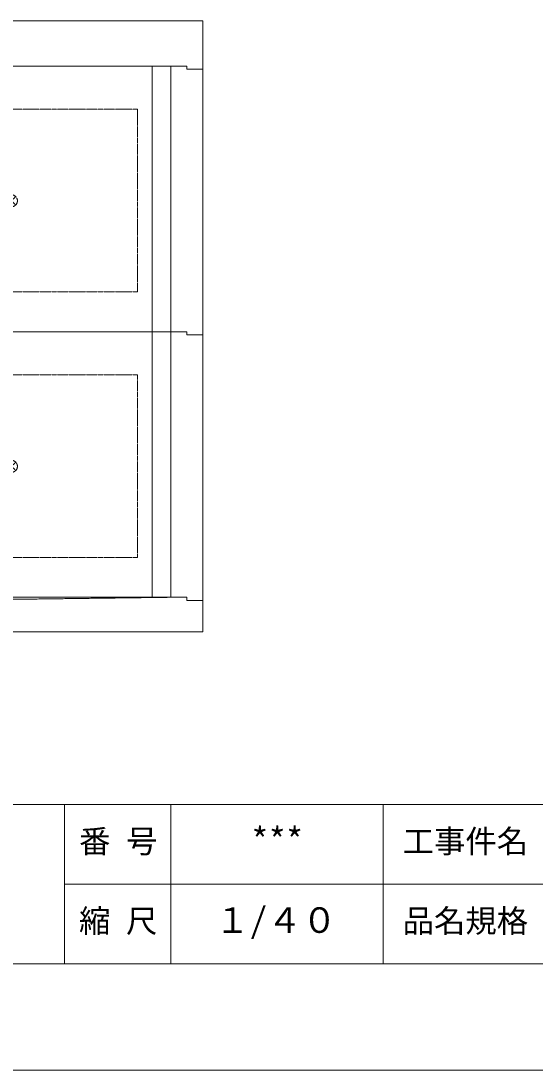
# Model space of a CAD drawing. Units: millimetres, scale not verified. Extents: x -5940 to 5940, y -4200 to 4200.
# Drawn here: x 376 to 2311, y -4200 to -250 of the extents above; entities that cross this region are included whole.
import ezdxf
from ezdxf.enums import TextEntityAlignment as Align

# ---------------------------------------------------------------- set-up
doc = ezdxf.new("R2010")
doc.units = ezdxf.units.MM
doc.header["$LTSCALE"] = 20
doc.linetypes.add('LONG_DASHED1', pattern=[7, 6, -1])
doc.linetypes.add('LONG_DOUBLE_CHAIN', pattern=[21.8, 18, -1, 0.6, -0.6, 0.6, -1])
for name, color, linetype, lineweight in [('0-0_D-TTL', 7, 'Continuous', 9), ('0-1_Defpoints', 7, 'Continuous', 9), ('0-2_D-TTL-FRAM1', 134, 'Continuous', 9), ('0-3_D-TTL-TXT', 7, 'Continuous', 9), ('0-5_D-STR-DIM', 3, 'Continuous', 9), ('0-7_D-STR', 7, 'Continuous', 9), ('0-B_D-STR-STR5', 1, 'LONG_DOUBLE_CHAIN', 9)]:
    doc.layers.add(name, color=color, linetype=linetype, lineweight=lineweight)
doc.styles.add('ＭＳ ゴシック', font='')
doc.styles.get('ＭＳ ゴシック').set_extended_font_data('MS Gothic')

# ---------------------------------------------------------------- blocks, each defined once
blk = doc.blocks.new('A$C4DE05FD1')
at = {"layer": '0-0_D-TTL', "color": 134}
blk.add_line((4000, 4000), (114800, 4000), dxfattribs=at)
at = {"layer": '0-1_Defpoints', "color": 134}
blk.add_line((0, 0), (118800, 0), dxfattribs=at)
at = {"layer": '0-2_D-TTL-FRAM1'}
for p, q in [((38800, 10000), (114800, 10000)), ((64800, 10000), (64800, 4000)), ((68800, 10000), (68800, 4000)), ((76800, 10000), (76800, 4000)), ((64800, 7000), (114800, 7000))]:
    blk.add_line(p, q, dxfattribs=at)
at = {"layer": '0-3_D-TTL-TXT', "style": 'ＭＳ ゴシック'}
for s, p in [('番 号', (65343.9, 7919.5)), ('工事件名', (77528.4, 7919.5)), ('縮 尺', (65343.9, 4919.5)), ('品名規格', (77528.4, 4919.5))]:
    blk.add_text(s, height=866, dxfattribs=at).set_placement(p, align=Align.BOTTOM_LEFT)
blk = doc.blocks.new('A$C17EB7B83')
at = {"layer": '0-7_D-STR'}
for p, q in [((-22400, 3400), (22400, 3400)), ((-22400, 3400), (-22400, -240)), ((22400, 3400), (22400, -240)), ((-21200, 0), (21200, 0))]:
    blk.add_line(p, q, dxfattribs=at)
at = {"layer": '0-7_D-STR', "linetype": 'LONG_DASHED1'}
for p, q in [((-6000, 3400), (-6400, 0)), ((6000, 3400), (6400, 0))]:
    blk.add_line(p, q, dxfattribs=at)
at = {"layer": '0-7_D-STR'}
for points in [[(-22400, -240), (-21200, -240), (-21200, 0)], [(22400, -240), (21200, -240), (21200, 0)]]:
    blk.add_lwpolyline(points, dxfattribs=at)
blk = doc.blocks.new('A$C539D7795')
at = {"layer": '0-7_D-STR'}
for p, q in [((-21200, -240), (-21200, 0)), ((21200, 0), (-21200, 0)), ((-22400, -240), (-21200, -240)), ((22400, -240), (22400, -2600))]:
    blk.add_line(p, q, dxfattribs=at)
at = {"layer": '0-7_D-STR', "linetype": 'LONG_DASHED1'}
for p, q in [((-1400, -240), (-20000, 0)), ((1400, -240), (20000, 0)), ((-1200, -420), (-1400, -240)), ((1400, -240), (-1400, -240)), ((1200, -420), (-1200, -420)), ((-635.4, -2600), (-705, -420)), ((635.4, -2600), (705, -420)), ((1200, -420), (1400, -240))]:
    blk.add_line(p, q, dxfattribs=at)
at = {"layer": '0-7_D-STR'}
for points in [[(22400, -240), (21200, -240), (21200, 0)], [(-22400, -240), (-22400, -2600), (22400, -2600)]]:
    blk.add_lwpolyline(points, dxfattribs=at)
blk = doc.blocks.new('A$C1C640AAB')
at = {"layer": '0-B_D-STR-STR5'}
for p, q in [((-318.2, -318.2), (318.2, 318.2)), ((-318.2, 318.2), (318.2, -318.2))]:
    blk.add_line(p, q, dxfattribs=at)
blk.add_circle((0, 0), 450, dxfattribs=at)
blk = doc.blocks.new('A$C6562612B')
at = {"layer": '0-7_D-STR'}
for p, q in [((-21200, 0), (21200, 0)), ((-22400, -240), (-22400, -20240)), ((22400, -240), (22400, -20240)), ((-21200, -20000), (21200, -20000))]:
    blk.add_line(p, q, dxfattribs=at)
at = {"layer": '0-7_D-STR', "linetype": 'LONG_DASHED1'}
for p, q in [((-20000, -20000), (-20000, 0)), ((-18600, -20000), (-18600, 0)), ((18600, -20000), (18600, 0)), ((20000, -20000), (20000, 0))]:
    blk.add_line(p, q, dxfattribs=at)
at = {"layer": '0-7_D-STR'}
for points in [[(-22400, -240), (-21200, -240), (-21200, 0)], [(22400, -240), (21200, -240), (21200, 0)], [(-22400, -20240), (-21200, -20240), (-21200, -20000)], [(22400, -20240), (21200, -20240), (21200, -20000)]]:
    blk.add_lwpolyline(points, dxfattribs=at)
at = {"layer": '0-B_D-STR-STR5'}
for p, q in [((17500, -3240), (17500, -17000)), ((17500, -17000), (-17500, -17000))]:
    blk.add_line(p, q, dxfattribs=at)
blk.add_lwpolyline([(17500, -3240), (-17500, -3240), (-17500, -17000)], dxfattribs=at)
blk = doc.blocks.new('A$C1c7da62f')
at = {"layer": '0-7_D-STR'}
blk.add_blockref('A$C6562612B', (0, 0), dxfattribs=at)
at = {"layer": '0-B_D-STR-STR5'}
for p in [(-8000, -10140), (8000, -10140)]:
    blk.add_blockref('A$C1C640AAB', p, dxfattribs=at)

msp = doc.modelspace()

# ---------------------------------------------------------------- block references
at = {"layer": '0-0_D-TTL', "xscale": 0.1, "yscale": 0.1}
msp.add_blockref('A$C4DE05FD1', (-5940, -4200), dxfattribs=at)
at = {"layer": '0-5_D-STR-DIM', "xscale": 0.05, "yscale": 0.05}
msp.add_blockref('A$C539D7795', (-60, -2420), dxfattribs=at)
at = {"layer": '0-7_D-STR', "xscale": 0.05, "yscale": 0.05}
for name, p in [('A$C17EB7B83', (-60, -420)), ('A$C1c7da62f', (-60, -420)), ('A$C1c7da62f', (-60, -1420))]:
    msp.add_blockref(name, p, dxfattribs=at)

# ---------------------------------------------------------------- texts
at = {"layer": '0-3_D-TTL-TXT', "style": 'ＭＳ ゴシック'}
for s, p in [('***', (1242.65, -3412.4)), ('１/４０', (1106.1, -3712.4))]:
    msp.add_text(s, height=96.19, dxfattribs=at).set_placement(p, align=Align.BOTTOM_LEFT)

doc.saveas('drawing.dxf')
